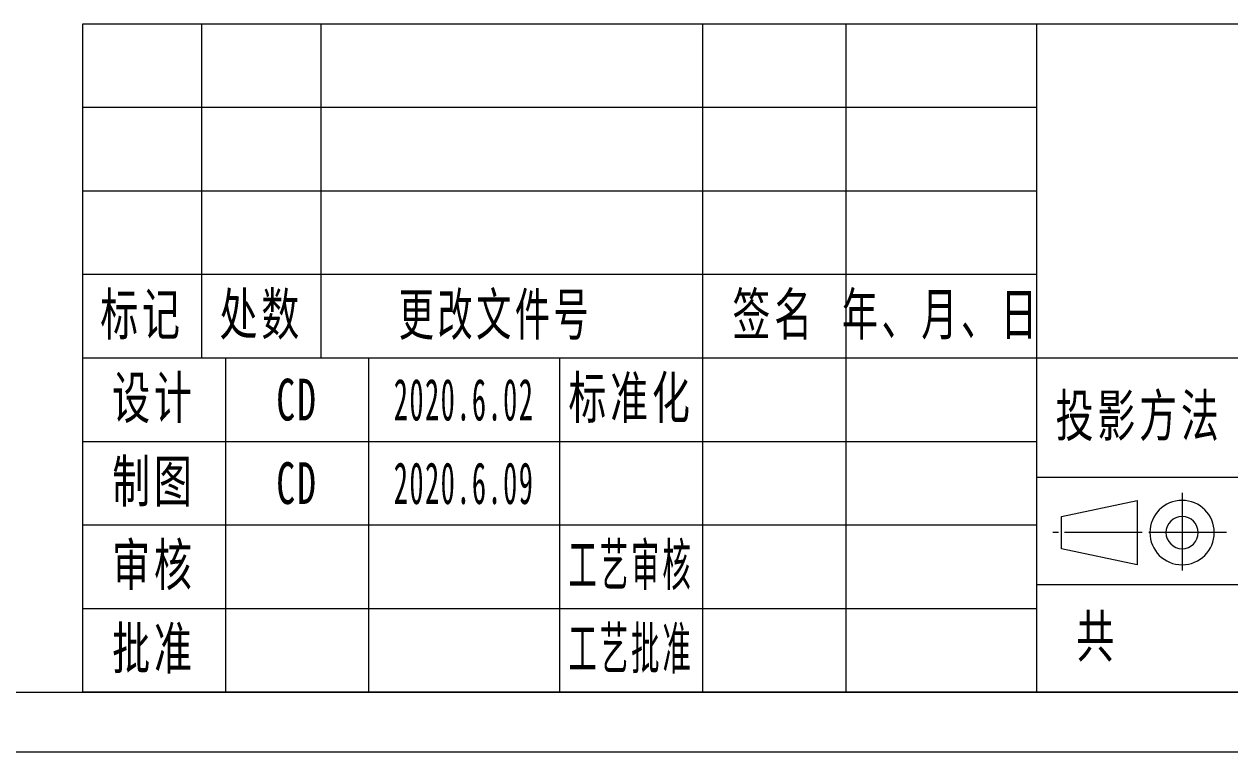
# Model space of a CAD drawing. Header units: millimetres. Extents: x -15766 to 80009, y -9701 to 15159.
# Drawn here: x -1535 to -1332.9, y 11134.1 to 11256.1 of the extents above; entities that cross this region are included whole.
import ezdxf

# ---------------------------------------------------------------- set-up
doc = ezdxf.new("R2010")
doc.units = ezdxf.units.MM
doc.linetypes.add('CENTER-HOKUTO_1', pattern=[16, 13, -1, 1, -1])
for name, color, linetype, lineweight in [('CDRAFT0', 7, 'Continuous', 18), ('title_frame', 7, 'Continuous', 18), ('尺寸线层', 3, 'Continuous', 18), ('粗实线层_1', 7, 'Continuous', 15), ('细实线层', 7, 'Continuous', 18)]:
    doc.layers.add(name, color=color, linetype=linetype, lineweight=lineweight)
doc.styles.add('UserTxtStyle1', font='', dxfattribs={"width": 0.618357})
doc.styles.add('UserTxtStyle2', font='', dxfattribs={"width": 0.634692})
doc.styles.add('标准', font='', dxfattribs={"width": 0.667})
doc.styles.get('UserTxtStyle1').set_extended_font_data('宋体')
doc.styles.get('UserTxtStyle2').set_extended_font_data('宋体')
doc.styles.get('标准').set_extended_font_data('宋体')

# ---------------------------------------------------------------- blocks, each defined once
blk = doc.blocks.new('*X3')
at = {"layer": 'CDRAFT0'}
blk.add_line((0, 0), (420, 0), dxfattribs=at)
at = {"layer": '粗实线层_1'}
blk.add_line((25, 5), (415, 5), dxfattribs=at)

msp = doc.modelspace()

# ---------------------------------------------------------------- linework, layer by layer
at = {"layer": '粗实线层_1'}
for p, q in [((-1165.27963, 11256.10436), (-1525.27963, 11256.10436)), ((-1525.27963, 11256.10436), (-1525.27963, 11144.10436)), ((-1365.27963, 11256.10436), (-1365.27963, 11144.10436)), ((-1265.27963, 11200.10436), (-1525.27963, 11200.10436)), ((-1445.27963, 11200.10436), (-1445.27963, 11144.10436)), ((-1365.27963, 11186.10436), (-1525.27963, 11186.10436)), ((-1365.27963, 11172.10436), (-1525.27963, 11172.10436)), ((-1265.27963, 11162.10436), (-1365.27963, 11162.10436)), ((-1365.27963, 11158.10436), (-1525.27963, 11158.10436)), ((-1165.27963, 11144.10436), (-1525.27963, 11144.10436))]:
    msp.add_line(p, q, dxfattribs=at)
at = {"layer": '细实线层'}
for p, q in [((-1505.27963, 11256.10436), (-1505.27963, 11200.10436)), ((-1485.27963, 11256.10436), (-1485.27963, 11200.10436)), ((-1421.27963, 11256.10436), (-1421.27963, 11144.10436)), ((-1397.27963, 11256.10436), (-1397.27963, 11144.10436)), ((-1365.27963, 11242.10436), (-1525.27963, 11242.10436)), ((-1365.27963, 11228.10436), (-1525.27963, 11228.10436)), ((-1365.27963, 11214.10436), (-1525.27963, 11214.10436)), ((-1501.27963, 11200.10436), (-1501.27963, 11144.10436)), ((-1477.27963, 11200.10436), (-1477.27963, 11144.10436)), ((-1265.27963, 11180.10436), (-1365.27963, 11180.10436))]:
    msp.add_line(p, q, dxfattribs=at)
at = {"layer": '细实线层', "color": 2, "linetype": 'CENTER-HOKUTO_1', "lineweight": 18}
for p, q in [((-1340.88338, 11177.50402), (-1340.88338, 11163.55042)), ((-1347.58355, 11170.86202), (-1363.49967, 11170.86202)), ((-1333.4587, 11170.86202), (-1347.37001, 11170.86202))]:
    msp.add_line(p, q, dxfattribs=at)
at = {"layer": '细实线层', "color": 3}
for p, q in [((-1361.07629, 11173.56202), (-1348.42219, 11176.26202)), ((-1348.42219, 11176.26202), (-1348.42219, 11165.46202)), ((-1361.07629, 11168.16202), (-1361.07629, 11173.56202)), ((-1348.42219, 11165.46202), (-1361.07629, 11168.16202))]:
    msp.add_line(p, q, dxfattribs=at)
for radius in [5.4, 2.7]:
    msp.add_arc((-1340.88338, 11170.86202), radius, 0, 359.9893827, dxfattribs=at)

# ---------------------------------------------------------------- block references
at = {"layer": 'title_frame', "xscale": 2, "yscale": 2, "zscale": 2}
msp.add_blockref('*X3', (-1995.27963, 11134.10436), dxfattribs=at)

# ---------------------------------------------------------------- texts
at = {"layer": '尺寸线层', "char_height": 7, "attachment_point": 5, "line_spacing_factor": 1.15057}
for s, insert, width, style in [('\\T1.1;标记', (-1515.27963, 11207.10436), 36, '标准'), ('\\T1.1;处数', (-1495.27963, 11207.10436), 36, '标准'), ('\\T1.1;更改文件号', (-1456.01279, 11207.05638), 60, 'UserTxtStyle1'), ('\\T1.1;签名', (-1409.27963, 11207.10436), 44, '标准'), ('\\T1.1;年、月、日', (-1381.27963, 11207.10436), 60, 'UserTxtStyle2'), ('\\T1.1;设计', (-1513.27963, 11193.10436), 44, '标准'), ('{\\T1.1;CD}', (-1489.27963, 11193.10436), 44, '标准'), ('\\T1.1;标准化', (-1433.27963, 11193.10436), 44, '标准'), ('{\\W0.5;\\T1.1;2020.6.02}', (-1461.27963, 11193.10436), 32, '标准'), ('\\T1.1;投影方法', (-1348.08964, 11190.10436), 44, '标准'), ('\\T1.1;制图', (-1513.27963, 11179.10436), 44, '标准'), ('{\\T1.1;CD}', (-1489.27963, 11179.10436), 44, '标准'), ('{\\W0.5;\\T1.1;2020.6.09}', (-1461.27963, 11179.10436), 32, '标准'), ('\\T1.1;审核', (-1513.27963, 11165.10436), 44, '标准'), ('{\\W0.5;\\T1.1;工艺审核}', (-1433.27963, 11165.10436), 44, '标准'), ('\\T1.1;共', (-1355.13697, 11153.10436), 16, '标准'), ('{\\T1.1;批准}', (-1513.27963, 11151.10436), 44, '标准'), ('{\\W0.5;\\T1.1;工艺批准}', (-1433.27963, 11151.10436), 44, '标准')]:
    msp.add_mtext(s, dxfattribs=dict(at, insert=insert, width=width, style=style))

doc.saveas('drawing.dxf')
